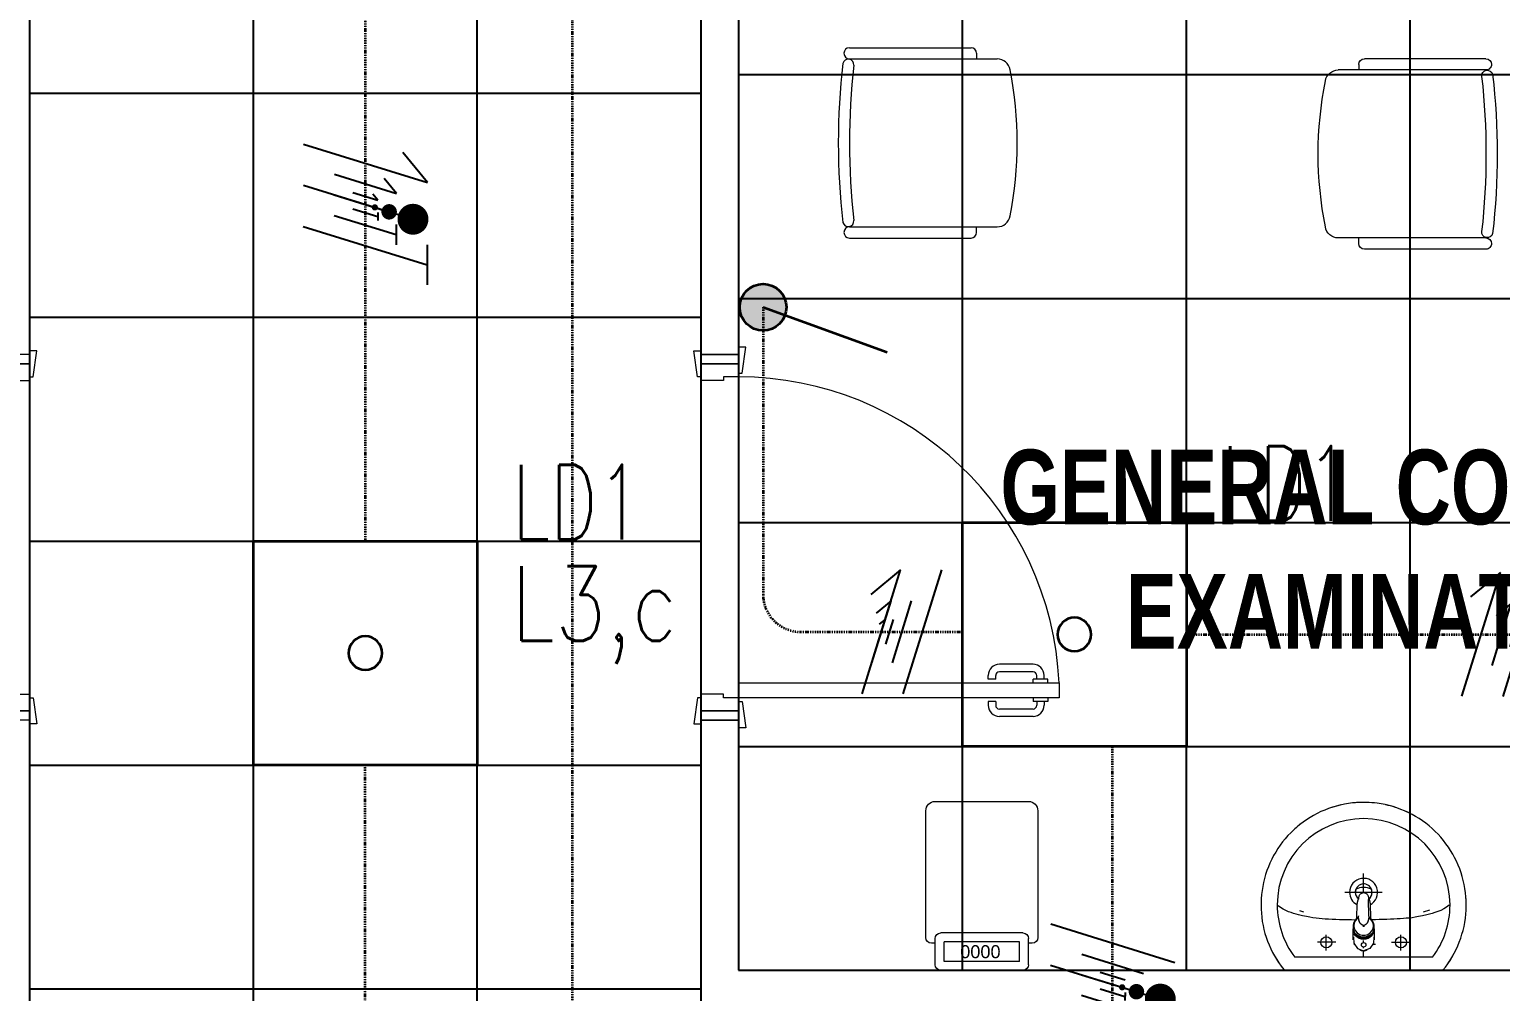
# Model space of a CAD drawing. Extents: x -12260 to 184725, y -29287 to 19916.
# Drawn here: x 13206 to 17148, y 4483 to 7061 of the extents above; entities that cross this region are included whole.
import ezdxf
from ezdxf.enums import TextEntityAlignment as Align

# ---------------------------------------------------------------- set-up
doc = ezdxf.new("R2010")
doc.units = 0
doc.header["$LTSCALE"] = 0.25
doc.linetypes.add('DASHDOT', pattern=[25.4, 12.7, -6.35, 0, -6.35])
for name, color, linetype, lineweight in [('01-First Floor-FUR$0$72_EGR_BASE_TEXT', 252, 'Continuous', 5), ('01-First Floor-FUR$0$LOADING', 253, 'Continuous', 5), ('01-First Floor-FUR$0$P-SANR-FIXT', 6, 'Continuous', 18), ('01-First Floor-FUR$0$P-SANR-FIXT-1', 6, 'Continuous', 13), ('01-First Floor-FUR$0$Walls', 251, 'Continuous', 5), ('01-First Floor-FUR$0$Wooden Joinery', 251, 'Continuous', 5), ('E-LITE-CIRC', 6, 'Continuous', 25), ('E-LITE-CIRC-NUMB', 6, 'Continuous', 25), ('E-LITE-CLNG', 150, 'Continuous', 35), ('E-LITE-CLNG-CNDT', 6, 'DASHDOT', 35), ('E-LITE-CTRL', 6, 'Continuous', 25), ('E-LITE-IDEN', 6, 'Continuous', 25), ('E-LITE-SWCH @ 100', 3, 'Continuous', 35), ('E-POWR-WIRE', 6, 'Continuous', 25), ('E-POWR-WIRE @ 100', 6, 'Continuous', 25), ('E-POWR-WIRE @ 20', 6, 'Continuous', 25), ('E-POWR-WIRE @ 50', 6, 'Continuous', 25)]:
    doc.layers.add(name, color=color, linetype=linetype, lineweight=lineweight)
doc.layers.add('01-First Floor-FUR$0$FALSE CEILING', color=251, linetype='Continuous')
doc.layers.add('01-First Floor-FUR$0$TME-NON MEDICAL FURNITURE', color=242, linetype='Continuous')
doc.styles.add('01-First Floor-FUR$0$Standard', font='arial.ttf')
doc.styles.add('01-First Floor-FUR$0$X3G_ENTITY_9EC9', font='swisscl.ttf', dxfattribs={"height": 0.2})
doc.styles.add('DC_SIMPLEX', font='SIMPLEX.shx', dxfattribs={"width": 0.7})

# ---------------------------------------------------------------- blocks, each defined once
blk = doc.blocks.new('*U34')
blk.add_hatch(color=256).paths.add_polyline_path([(-0.625, 0.625, 1), (-0.625, -0.625, 1)])
blk.add_line((-0.625, 0), (-3.947, 1.2))
blk.add_circle((-0.625, 0), 0.625)
at = {"layer": 'E-LITE-CTRL', "style": 'DC_SIMPLEX', "width": 0.7, "flags": 8}
blk.add_attdef('CONTROL', (-26.627, -10.116), '', height=2, rotation=360, dxfattribs=at)
at = {"layer": 'E-LITE-IDEN', "style": 'DC_SIMPLEX', "width": 0.7, "flags": 8}
blk.add_attdef('TYPE', text='', height=2, rotation=360, dxfattribs=at).set_placement((-31.991, -10.116), align=Align.RIGHT)
blk = doc.blocks.new('*U24')
blk.add_lwpolyline([(-300, 300), (-300, -300), (300, -300), (300, 300)], close=True)
blk.add_circle((0, 0), 45)
at = {"layer": 'E-LITE-CIRC-NUMB', "style": 'DC_SIMPLEX', "width": 0.7, "flags": 8}
blk.add_attdef('CIRCUIT', text='', height=200, rotation=0, dxfattribs=at).set_placement((-473.9, 300), align=Align.RIGHT)
at = {"layer": 'E-LITE-CTRL', "style": 'DC_SIMPLEX', "width": 0.7, "flags": 8}
blk.add_attdef('CONTROL', (1118.9, -935), '', height=200, rotation=360, dxfattribs=at)
at = {"layer": 'E-LITE-IDEN', "style": 'DC_SIMPLEX', "width": 0.7, "flags": 8}
blk.add_attdef('TYPE', (460.4, 457.6), '', height=200, rotation=360, dxfattribs=at)
blk = doc.blocks.new('*U40')
for p, q in [((-1.658, 1.617), (1.663, 0.587)), ((1.663, 0.587), (1.004, 1.389)), ((-1.66, 0.515), (1.66, -0.515)), ((-1.663, -0.587), (1.658, -1.617)), ((1.659, -1.078), (1.657, -2.157))]:
    blk.add_line(p, q)
at = {"const_width": 0.414}
blk.add_lwpolyline([(1.278, -0.19, 1), (1.277, -0.604, 1)], format="xyb", close=True, dxfattribs=at)
blk = doc.blocks.new('*U708')
at = {"layer": 'E-POWR-WIRE @ 100', "xscale": 100, "yscale": 100, "zscale": 100}
blk.add_blockref('*U40', (14106, 6592.1), dxfattribs=at)
at = {"layer": 'E-POWR-WIRE @ 20', "xscale": 20, "yscale": 20, "zscale": 20}
blk.add_blockref('*U40', (14106, 6592.1), dxfattribs=at)
at = {"layer": 'E-POWR-WIRE @ 50', "xscale": 50, "yscale": 50, "zscale": 50}
blk.add_blockref('*U40', (14106, 6592.1), dxfattribs=at)
blk = doc.blocks.new('*U43')
for p, q in [((-1.658, 1.617), (1.663, 0.587)), ((-1.66, 0.515), (1.66, -0.515)), ((-1.663, -0.587), (1.658, -1.617)), ((1.659, -1.078), (1.657, -2.157))]:
    blk.add_line(p, q)
at = {"const_width": 0.414}
blk.add_lwpolyline([(1.278, -0.19, 1), (1.277, -0.604, 1)], format="xyb", close=True, dxfattribs=at)
blk = doc.blocks.new('*U759')
at = {"layer": 'E-POWR-WIRE @ 100', "xscale": 100, "yscale": 100, "zscale": 100}
blk.add_blockref('*U43', (16108.4, 4502.5), dxfattribs=at)
at = {"layer": 'E-POWR-WIRE @ 20', "xscale": 20, "yscale": 20, "zscale": 20}
blk.add_blockref('*U43', (16108.4, 4502.5), dxfattribs=at)
at = {"layer": 'E-POWR-WIRE @ 50', "xscale": 50, "yscale": 50, "zscale": 50}
blk.add_blockref('*U43', (16108.4, 4502.5), dxfattribs=at)
blk = doc.blocks.new('*U46')
for p, q in [((-0.515, -1.66), (0.515, 1.66)), ((0.515, 1.66), (-0.287, 1.001)), ((0.587, -1.663), (1.617, 1.658))]:
    blk.add_line(p, q)
blk = doc.blocks.new('*U876')
at = {"layer": 'E-POWR-WIRE @ 100', "xscale": 100, "yscale": 100, "zscale": 100}
blk.add_blockref('*U46', (15488.9, 5447), dxfattribs=at)
at = {"layer": 'E-POWR-WIRE @ 20', "xscale": 20, "yscale": 20, "zscale": 20}
blk.add_blockref('*U46', (15488.9, 5447), dxfattribs=at)
at = {"layer": 'E-POWR-WIRE @ 50', "xscale": 50, "yscale": 50, "zscale": 50}
blk.add_blockref('*U46', (15488.9, 5447), dxfattribs=at)
blk = doc.blocks.new('*U39')
for p, q in [((-1.617, -1.658), (-0.587, 1.663)), ((-0.587, 1.663), (-1.389, 1.004)), ((-0.515, -1.66), (0.515, 1.66)), ((0.587, -1.663), (1.617, 1.658)), ((1.078, 1.659), (2.157, 1.657))]:
    blk.add_line(p, q)
at = {"const_width": 0.414}
blk.add_lwpolyline([(0.19, 1.278, 1), (0.604, 1.277, 1)], format="xyb", close=True, dxfattribs=at)
blk = doc.blocks.new('*U894')
at = {"layer": 'E-POWR-WIRE @ 100', "xscale": 100, "yscale": 100, "zscale": 100}
blk.add_blockref('*U39', (17206, 5440), dxfattribs=at)
at = {"layer": 'E-POWR-WIRE @ 20', "xscale": 20, "yscale": 20, "zscale": 20}
blk.add_blockref('*U39', (17206, 5440), dxfattribs=at)
at = {"layer": 'E-POWR-WIRE @ 50', "xscale": 50, "yscale": 50, "zscale": 50}
blk.add_blockref('*U39', (17206, 5440), dxfattribs=at)
blk = doc.blocks.new('01-First Floor-FUR$0$A$C72370EFE')
at = {"layer": '01-First Floor-FUR$0$Wooden Joinery'}
for p, q in [((-0.01, -0.03), (-0.01, -0.07)), ((0, -0.03), (-0.01, -0.03)), ((0.04, -0.03), (0.05, -0.03)), ((0.05, -0.03), (0.05, -0.07)), ((-0.05, -0.07), (-0.05, -0.16)), ((-0.03, -0.07), (-0.03, -0.16)), ((-0.01, -0.04), (-0.02, -0.04)), ((-0.01, -0.06), (-0.02, -0.06)), ((0, -0.07), (-0.01, -0.07)), ((0.04, -0.07), (0.05, -0.07)), ((0.05, -0.04), (0.06, -0.04)), ((0.05, -0.06), (0.06, -0.06)), ((0.07, -0.07), (0.07, -0.16)), ((0.09, -0.07), (0.09, -0.16)), ((-0.01, -0.17), (-0.02, -0.17)), ((-0.01, -0.19), (-0.02, -0.19)), ((-0.01, -0.17), (-0.01, -0.19)), ((0.05, -0.17), (0.06, -0.17)), ((0.05, -0.17), (0.05, -0.19)), ((0.05, -0.19), (0.06, -0.19))]:
    blk.add_line(p, q, dxfattribs=at)
for centre, radius, start, end in [((-0.02, -0.07), 0.03, 90, 180), ((-0.02, -0.07), 0.01, 90, 180), ((0.06, -0.07), 0.03, 0, 90), ((0.06, -0.07), 0.01, 0, 90), ((-0.02, -0.16), 0.03, 180, 270), ((-0.02, -0.16), 0.01, 180, 270), ((0.06, -0.16), 0.01, 270, 0), ((0.06, -0.16), 0.03, 270, 0)]:
    blk.add_arc(centre, radius, start, end, dxfattribs=at)
blk = doc.blocks.new('01-First Floor-FUR$0$A$C5DAD61B4')
at = {"layer": '01-First Floor-FUR$0$Wooden Joinery'}
for points in [[(80, 959.1), (80, 969.1), (10, 979.1), (10, 959.1)], [(940, 959.1), (940, 969.1), (1010, 979.1), (1010, 959.1)], [(70, 859.1), (70, 849.1), (0, 839.1), (0, 859.1)], [(120, 859.1), (120, 0), (80, 0), (80, 859.1)], [(950, 859.1), (950, 849.1), (1020, 839.1), (1020, 859.1)]]:
    blk.add_lwpolyline(points, close=True, dxfattribs=at)
for points in [[(45, 859.1), (45, 959.1), (20, 959.1), (20, 859.1), (45, 859.1)], [(45, 859.1), (80, 859.1), (80, 899.1), (90, 899.1), (90, 959.1), (45, 959.1), (45, 859.1)], [(975, 859.1), (940, 859.1), (940, 899.1), (930, 899.1), (930, 959.1), (975, 959.1), (975, 859.1)], [(975, 859.1), (975, 959.1), (1000, 959.1), (1000, 859.1), (975, 859.1)]]:
    blk.add_lwpolyline(points, dxfattribs=at)
blk.add_arc((80, 859.1), 860, 272.666, 0, dxfattribs=at)
at = {"layer": '01-First Floor-FUR$0$Wooden Joinery', "xscale": 999.9999999998854, "yscale": 999.9999999998854, "zscale": 999.9999999998854, "rotation": 180}
blk.add_blockref('01-First Floor-FUR$0$A$C72370EFE', (120, 0), dxfattribs=at)
blk = doc.blocks.new('01-First Floor-FUR$0$GF21016-P')
at = {"layer": '01-First Floor-FUR$0$LOADING', "extrusion": (-1.24384e-09, -1.20261e-09, -1)}
for p, q in [((0.0128, 0.0179), (0.0128, 0.4136)), ((0.4628, 0.0179), (0.4628, 0.4136)), ((-0.0022, 0.3585), (0.0128, 0.3585)), ((0.4778, 0.3585), (0.4628, 0.3585)), ((-0.0172, 0.0179), (-0.0172, 0.3435)), ((0.4928, 0.0179), (0.4928, 0.3435)), ((0.4778, 0.0029), (0.4778, 0.0029))]:
    blk.add_line(p, q, dxfattribs=at)
for centre, radius, start, end in [((-0.2378, -0.5362), 1.0036, 78.7568, 101.2432), ((-0.0478, 0.4136), 0.035, 0, 80.6557), ((-0.4278, 0.4136), 0.035, 99.3443, 180), ((0.0022, 0.3435), 0.015, 0, 90), ((-0.4778, 0.3435), 0.015, 90, 180), ((0.0022, 0.0179), 0.015, 270, 0), ((0.0022, 0.0179), 0.015, 180, 270), ((-0.0284, 0.0145), 0.015, 284.3864, 95.5209), ((-0.2378, 1.8734), 1.8855, 263.5119, 276.4881), ((-0.2378, 1.8928), 1.8749, 263.6341, 276.3659), ((-0.4471, 0.0145), 0.015, 84.4791, 255.6136), ((-0.4778, 0.0179), 0.015, 270, 0), ((-0.4778, 0.0179), 0.015, 180, 270)]:
    blk.add_arc(centre, radius, start, end, dxfattribs=at)
blk = doc.blocks.new('01-First Floor-FUR$0$FP_138-161_A_00_GFL_-0_080_Einreichung_Grundrisse_100')
at = {"layer": '01-First Floor-FUR$0$P-SANR-FIXT'}
blk.add_line((-0.0044, -0.0019), (-0.0045, -0.0021), dxfattribs=at)
at = {"layer": '01-First Floor-FUR$0$P-SANR-FIXT', "flags": 128}
blk.add_lwpolyline([(-0.0057, -0.0037), (-0.0058, -0.0039), (-0.006, -0.004)], dxfattribs=at)
blk = doc.blocks.new('01-First Floor-FUR$0$FP_139-161_A_00_GFL_-0_080_Einreichung_Grundrisse_100')
at = {"layer": '01-First Floor-FUR$0$P-SANR-FIXT'}
blk.add_line((0.0045, -0.0022), (0.0044, -0.002), dxfattribs=at)
at = {"layer": '01-First Floor-FUR$0$P-SANR-FIXT', "flags": 128}
blk.add_lwpolyline([(0.006, -0.004), (0.0059, -0.0039), (0.0057, -0.0038)], dxfattribs=at)
blk = doc.blocks.new('01-First Floor-FUR$0$IS_Ceraplus_B8204_BIM_BG _1_ - B8204AA - CERAPLUS single lever basin mixer with pop-up waste-V137-161_A_00_GFL_-0_080_Einreichung_Grundrisse_100')
at = {"layer": '01-First Floor-FUR$0$P-SANR-FIXT-1'}
h = blk.add_hatch(dxfattribs=at)
h.set_pattern_fill('FP_26', color=256, style=0, pattern_type=2)
h.set_pattern_definition([(225, (0.009, 0), (0.010607, -0.010607), []), (315, (0.009, 0), (0.010607, 0.010607), [])])
h.paths.add_polyline_path([(0.0056, -0.002), (0.0058, -0.0024), (0.0058, -0.0021)])
h.paths.add_polyline_path([(0.007, -0.0039), (0.0088, -0.0045), (0.0084, -0.0043)])
at = {"layer": '01-First Floor-FUR$0$LOADING'}
for p, q in [((-0.028, 0), (-0.028, -0.0281)), ((-0.0274, -0.0337), (-0.0271, -0.0392)), ((-0.0262, -0.0282), (-0.0263, -0.0287)), ((0.0263, -0.0287), (0.0262, -0.0282)), ((0.0262, -0.0293), (0.0263, -0.0287)), ((0.0271, -0.0392), (0.0274, -0.0337)), ((0.028, -0.0281), (0.028, 0)), ((-0.0137, -0.0512), (-0.0129, -0.0517)), ((0.0124, -0.052), (0.0133, -0.0515)), ((0.014, -0.0647), (0.0133, -0.1077)), ((0.0185, -0.0618), (0.019, -0.0539)), ((0.019, -0.0539), (0.0188, -0.0561))]:
    blk.add_line(p, q, dxfattribs=at)
at = {"layer": '01-First Floor-FUR$0$LOADING', "flags": 128}
for points in [[(-0.0272, -0.0069), (-0.0266, 0.009), (-0.0165, 0.0236), (0, 0.0291)], [(0.0272, -0.0069), (0.0266, 0.009), (0.0165, 0.0236), (0, 0.0291)], [(-0.0271, -0.0393), (-0.027, -0.0403), (-0.0269, -0.0414), (-0.0267, -0.0424), (-0.0265, -0.0434), (-0.0262, -0.0444), (-0.0259, -0.0454), (-0.0255, -0.0464), (-0.0252, -0.0474), (-0.0247, -0.0484), (-0.0243, -0.0493), (-0.0238, -0.0502), (-0.0232, -0.0511), (-0.0226, -0.052), (-0.022, -0.0529), (-0.0214, -0.0537), (-0.0207, -0.0545), (-0.0199, -0.0553), (-0.0192, -0.0561), (-0.0184, -0.0568), (-0.0176, -0.0575), (-0.0173, -0.0577)], [(-0.0176, -0.0568), (-0.0224, -0.0513), (-0.0254, -0.0448), (-0.0264, -0.0376), (-0.0253, -0.0305), (-0.0222, -0.024), (-0.0172, -0.0186), (-0.0109, -0.0147), (-0.0037, -0.0127), (0.0037, -0.0127), (0.0109, -0.0147), (0.0172, -0.0186), (0.0222, -0.024), (0.0253, -0.0305), (0.0264, -0.0376), (0.0254, -0.0448), (0.0224, -0.0513), (0.0176, -0.0568)], [(0.0173, -0.0577), (0.0181, -0.057), (0.0189, -0.0563), (0.0197, -0.0556), (0.0204, -0.0548), (0.0211, -0.054), (0.0218, -0.0532), (0.0224, -0.0523), (0.023, -0.0514), (0.0236, -0.0505), (0.0241, -0.0496), (0.0246, -0.0487), (0.025, -0.0477), (0.0254, -0.0467), (0.0258, -0.0458), (0.0261, -0.0448), (0.0264, -0.0437), (0.0266, -0.0427), (0.0268, -0.0417), (0.027, -0.0407), (0.0271, -0.0396), (0.0271, -0.0393)], [(-0.019, -0.0539), (-0.0185, -0.0615), (-0.0185, -0.0618)], [(-0.0181, -0.0728), (-0.0177, -0.083), (-0.0172, -0.0938)], [(-0.0162, -0.0579), (-0.0156, -0.058), (-0.0151, -0.0581), (-0.0146, -0.0583), (-0.0142, -0.0586), (-0.0139, -0.0588), (-0.0138, -0.0591)], [(-0.0138, -0.0591), (-0.0139, -0.0612), (-0.014, -0.0633)], [(0.0138, -0.0591), (0.0139, -0.0588), (0.0142, -0.0586), (0.0146, -0.0583), (0.0151, -0.0581), (0.0156, -0.058), (0.0162, -0.0579)], [(0.014, -0.0633), (0.0139, -0.0612), (0.0138, -0.0591)], [(0.0171, -0.0578), (0.0174, -0.0575), (0.0176, -0.0568)], [(0.0172, -0.0938), (0.0177, -0.083), (0.0181, -0.0728)], [(0.0184, -0.0651), (0.0184, -0.0652), (0.0184, -0.0652), (0.0184, -0.0652), (0.0184, -0.0654), (0.0184, -0.0655)], [(-0.0129, -0.1142), (-0.0124, -0.1161), (-0.0118, -0.1179), (-0.0109, -0.1197), (-0.0098, -0.1214), (-0.0084, -0.123), (-0.0067, -0.1244), (-0.0047, -0.1255), (-0.0025, -0.1263), (0, -0.1266)], [(0, -0.1266), (0.0025, -0.1263), (0.0047, -0.1255), (0.0067, -0.1244), (0.0084, -0.123), (0.0098, -0.1214), (0.0109, -0.1197), (0.0118, -0.1179), (0.0124, -0.1161), (0.0129, -0.1142)]]:
    blk.add_lwpolyline(points, dxfattribs=at)
at = {"layer": '01-First Floor-FUR$0$LOADING'}
for centre, radius, start, end in [((0, 0.0135), 0.00603, 0, 180), ((0, 0.0135), 0.00603, 180, 0), ((-0.009, 0), 0.005, 300, 315), ((0.009, 0), 0.005, 225, 240)]:
    blk.add_arc(centre, radius, start, end, dxfattribs=at)
for centre, major_axis, start_param, end_param in [((0, -0.0281), (-0.028, 0), 4.712389, 6.47291), ((0, -0.0321), (0.0275, 0), 3.141823, 3.202701), ((0, -0.0321), (0.0275, 0), 3.239313, 3.439417), ((0, -0.0281), (0.028, 0), 3.371221, 3.483334), ((0, -0.0287), (0.0267, 0), 1.570796, 3.036556), ((0, -0.0287), (0.0263, 0), 2.625648, 2.791756), ((0, -0.0287), (-0.0263, 0), 4.712389, 5.759587), ((0, -0.0281), (0.028, 0), 6.093357, 7.853982), ((0, -0.0287), (0.0267, 0), 0.105099, 1.570796), ((0, -0.0287), (0.0262, 0), 0.523599, 1.570796), ((0, -0.0287), (0.0262, 0), 0.349919, 0.515945), ((0, -0.0287), (0.0267, 0), 6.059374, 6.108652), ((0, -0.0321), (0.0275, 0), 5.985527, 6.185455), ((0, -0.0281), (0.028, 0), 5.94107, 6.05344), ((0, -0.0321), (0.0275, 0), 6.222066, 6.282955), ((0, -0.0312), (0.0248, 0), 4.111947, 4.191073), ((0, -0.0281), (0.028, 0), 4.202431, 4.259552), ((0, -0.0287), (0.0263, 0), 4.169225, 4.2325), ((0, -0.0281), (0.028, 0), 5.172057, 5.222265)]:
    blk.add_ellipse(centre, major_axis=major_axis, ratio=0.961262, start_param=start_param, end_param=end_param, dxfattribs=at)
for points, knots in [([(-0.0215, -0.0162), (-0.0216, -0.0163), (-0.0219, -0.0167), (-0.0227, -0.0177), (-0.0238, -0.0192), (-0.0249, -0.0211), (-0.0258, -0.0231), (-0.0266, -0.0253), (-0.0273, -0.0282), (-0.0275, -0.0305), (-0.0275, -0.0321)], [0.7859035, 0.7859035, 0.7859035, 0.7859035, 0.7916667, 0.8055556, 0.8333333, 0.8611111, 0.8888889, 0.9166667, 0.9444444, 1, 1, 1, 1]), ([(0.021, -0.0157), (0.0208, -0.0154), (0.0203, -0.0149), (0.0192, -0.0139), (0.0177, -0.0127), (0.0161, -0.0117), (0.0148, -0.0109), (0.0138, -0.0104), (0.0127, -0.0099), (0.0113, -0.0093), (0.0087, -0.0084), (0.0048, -0.0075), (0, -0.0071), (-0.0048, -0.0075), (-0.0087, -0.0084), (-0.0113, -0.0093), (-0.0127, -0.0099), (-0.0138, -0.0104), (-0.0148, -0.0109), (-0.0161, -0.0117), (-0.0177, -0.0127), (-0.0191, -0.0139), (-0.0202, -0.0149), (-0.0208, -0.0154), (-0.021, -0.0157)], [0.2222222, 0.2222222, 0.2222222, 0.2222222, 0.2361111, 0.25, 0.2777778, 0.3055556, 0.3194444, 0.3333333, 0.3472222, 0.3611111, 0.3888889, 0.4444444, 0.5, 0.5555556, 0.6111111, 0.6388889, 0.6527778, 0.6666667, 0.6805556, 0.6944444, 0.7222222, 0.75, 0.7638889, 0.7777778, 0.7777778, 0.7777778, 0.7777778]), ([(0, -0.0378), (-0.0005, -0.038), (-0.0012, -0.0384), (-0.0021, -0.0389), (-0.0028, -0.0393), (-0.0035, -0.0397), (-0.0042, -0.04), (-0.0049, -0.0405), (-0.0055, -0.0409), (-0.0061, -0.0414), (-0.0067, -0.0419), (-0.0072, -0.0424), (-0.0078, -0.0429), (-0.0083, -0.0435), (-0.0088, -0.0441), (-0.0092, -0.0446), (-0.0096, -0.0452), (-0.01, -0.0459), (-0.0103, -0.0466), (-0.0105, -0.0472), (-0.0107, -0.0477), (-0.0108, -0.0481), (-0.0109, -0.0484), (-0.0111, -0.0489), (-0.0114, -0.0497), (-0.0118, -0.0509), (-0.0122, -0.0521), (-0.0124, -0.053), (-0.0126, -0.0537), (-0.0128, -0.0544), (-0.0129, -0.0552), (-0.0131, -0.0559), (-0.0132, -0.0566), (-0.0134, -0.0572), (-0.0136, -0.0581), (-0.0137, -0.0587), (-0.0138, -0.0591)], [0, 0, 0, 0, 0.055556, 0.083333, 0.111111, 0.138889, 0.166667, 0.194444, 0.222222, 0.25, 0.277778, 0.305556, 0.333333, 0.361111, 0.388889, 0.416667, 0.444444, 0.472222, 0.5, 0.527778, 0.541667, 0.555556, 0.569444, 0.583333, 0.611111, 0.666667, 0.722222, 0.75, 0.777778, 0.805556, 0.833333, 0.861111, 0.888889, 0.916667, 0.944444, 1, 1, 1, 1]), ([(0, -0.0357), (-0.0006, -0.0357), (-0.0013, -0.0357), (-0.002, -0.0357), (-0.0022, -0.0357)], [0, 0, 0, 0, 0.1, 0.1298359, 0.1298359, 0.1298359, 0.1298359]), ([(0.0022, -0.0357), (0.002, -0.0357), (0.0013, -0.0357), (0.0006, -0.0357), (0, -0.0357)], [0.8701578, 0.8701578, 0.8701578, 0.8701578, 0.9, 1, 1, 1, 1]), ([(0.0138, -0.0591), (0.0137, -0.0587), (0.0136, -0.0581), (0.0134, -0.0572), (0.0132, -0.0566), (0.0131, -0.0559), (0.0129, -0.0552), (0.0128, -0.0544), (0.0126, -0.0537), (0.0124, -0.053), (0.0122, -0.0521), (0.0118, -0.0509), (0.0114, -0.0497), (0.0111, -0.0489), (0.0109, -0.0484), (0.0108, -0.0481), (0.0107, -0.0477), (0.0105, -0.0472), (0.0103, -0.0466), (0.01, -0.0459), (0.0096, -0.0452), (0.0092, -0.0446), (0.0088, -0.0441), (0.0083, -0.0435), (0.0078, -0.0429), (0.0072, -0.0424), (0.0067, -0.0419), (0.0061, -0.0414), (0.0055, -0.0409), (0.0049, -0.0405), (0.0042, -0.04), (0.0035, -0.0397), (0.0028, -0.0393), (0.0021, -0.0389), (0.0012, -0.0384), (0.0005, -0.038), (0, -0.0378)], [0, 0, 0, 0, 0.055556, 0.083333, 0.111111, 0.138889, 0.166667, 0.194444, 0.222222, 0.25, 0.277778, 0.333333, 0.388889, 0.416667, 0.430556, 0.444444, 0.458333, 0.472222, 0.5, 0.527778, 0.555556, 0.583333, 0.611111, 0.638889, 0.666667, 0.694444, 0.722222, 0.75, 0.777778, 0.805556, 0.833333, 0.861111, 0.888889, 0.916667, 0.944444, 1, 1, 1, 1]), ([(0.0275, -0.0321), (0.0275, -0.0305), (0.0273, -0.0282), (0.0266, -0.0253), (0.0258, -0.0231), (0.0249, -0.0211), (0.0238, -0.0192), (0.0227, -0.0177), (0.0219, -0.0167), (0.0216, -0.0163), (0.0215, -0.0162)], [0, 0, 0, 0, 0.0555556, 0.0833333, 0.1111111, 0.1388889, 0.1666667, 0.1944444, 0.2083333, 0.2142181, 0.2142181, 0.2142181, 0.2142181]), ([(-0.0188, -0.0538), (-0.0188, -0.0547), (-0.0186, -0.0582), (-0.0185, -0.0619), (-0.0184, -0.0646)], [0.6724021, 0.6724021, 0.6724021, 0.6724021, 0.75, 1, 1, 1, 1]), ([(-0.0162, -0.0579), (-0.0162, -0.0578), (-0.0163, -0.0578), (-0.0165, -0.0577), (-0.0166, -0.0575), (-0.0167, -0.0574), (-0.0169, -0.0573), (-0.017, -0.0572), (-0.0172, -0.0571), (-0.0173, -0.057), (-0.0175, -0.0569), (-0.0176, -0.0568)], [0, 0, 0, 0, 0.1, 0.2, 0.3, 0.4, 0.5, 0.6, 0.7, 0.8, 1, 1, 1, 1]), ([(-0.0148, -0.0587), (-0.015, -0.0586), (-0.0159, -0.0583), (-0.0167, -0.058), (-0.0172, -0.0578)], [0.8, 0.8, 0.8, 0.8, 0.85, 1, 1, 1, 1]), ([(0.0141, -0.0613), (0.0141, -0.0611), (0.0143, -0.0608), (0.0145, -0.0604), (0.0148, -0.06), (0.0151, -0.0596), (0.0153, -0.0594), (0.0155, -0.0592), (0.0156, -0.059), (0.0158, -0.0588), (0.016, -0.0587), (0.0163, -0.0585), (0.0165, -0.0583), (0.0166, -0.0582)], [0.3333333, 0.3333333, 0.3333333, 0.3333333, 0.4166667, 0.5, 0.5833333, 0.6666667, 0.7083333, 0.75, 0.7916667, 0.8333333, 0.875, 0.9166667, 1, 1, 1, 1]), ([(0.0176, -0.0568), (0.0175, -0.0569), (0.0173, -0.057), (0.0172, -0.0571), (0.017, -0.0572), (0.0169, -0.0573), (0.0167, -0.0574), (0.0166, -0.0575), (0.0165, -0.0577), (0.0163, -0.0578), (0.0162, -0.0578), (0.0162, -0.0579)], [0, 0, 0, 0, 0.2, 0.3, 0.4, 0.5, 0.6, 0.7, 0.8, 0.9, 1, 1, 1, 1]), ([(0.0184, -0.0646), (0.0185, -0.0619), (0.0186, -0.0582), (0.0188, -0.0547), (0.0188, -0.0538)], [0, 0, 0, 0, 0.25, 0.3275586, 0.3275586, 0.3275586, 0.3275586]), ([(-0.0131, -0.1116), (-0.0132, -0.1115), (-0.0135, -0.1109), (-0.0141, -0.1099), (-0.0147, -0.1086), (-0.0153, -0.1072), (-0.0159, -0.1053), (-0.0167, -0.1021), (-0.0171, -0.0992), (-0.0171, -0.0973)], [0.4856715, 0.4856715, 0.4856715, 0.4856715, 0.5, 0.55, 0.6, 0.65, 0.7, 0.8, 1, 1, 1, 1]), ([(-0.0132, -0.1091), (-0.0132, -0.1096), (-0.0132, -0.1103), (-0.0132, -0.1111), (-0.0132, -0.1115), (-0.0132, -0.1118), (-0.0131, -0.1122), (-0.0131, -0.1125), (-0.0131, -0.1128), (-0.0131, -0.1131), (-0.013, -0.1134), (-0.013, -0.1138), (-0.0129, -0.1141), (-0.0129, -0.1142)], [0.2, 0.2, 0.2, 0.2, 0.4, 0.5, 0.55, 0.6, 0.65, 0.7, 0.75, 0.8, 0.85, 0.9, 1, 1, 1, 1]), ([(0.0129, -0.1142), (0.0129, -0.1141), (0.013, -0.1138), (0.013, -0.1134), (0.0131, -0.1131), (0.0131, -0.1128), (0.0131, -0.1125), (0.0131, -0.1122), (0.0132, -0.1118), (0.0132, -0.1115), (0.0132, -0.1111), (0.0132, -0.1103), (0.0132, -0.1096), (0.0132, -0.1091)], [0, 0, 0, 0, 0.1, 0.15, 0.2, 0.25, 0.3, 0.35, 0.4, 0.45, 0.5, 0.6, 0.8, 0.8, 0.8, 0.8]), ([(0.0131, -0.1116), (0.0133, -0.1113), (0.0137, -0.1106), (0.0142, -0.1096), (0.0147, -0.1084), (0.0153, -0.1072), (0.0159, -0.1053), (0.0167, -0.1021), (0.0171, -0.0992), (0.0171, -0.0973)], [-0.5143371, -0.5143371, -0.5143371, -0.5143371, -0.475, -0.4375, -0.4, -0.35, -0.3, -0.2, 0, 0, 0, 0])]:
    blk.add_open_spline(points, degree=3, knots=knots, dxfattribs=at)
for points in [[(-0.0184, -0.0646), (-0.0183, -0.0659), (-0.0182, -0.0684), (-0.0181, -0.0709), (-0.0181, -0.0721)], [(-0.0172, -0.0578), (-0.0171, -0.0578), (-0.0169, -0.058), (-0.0167, -0.0581), (-0.0166, -0.0582)], [(-0.0162, -0.0579), (-0.0162, -0.0579), (-0.0164, -0.0581), (-0.0165, -0.0582), (-0.0166, -0.0583), (-0.0166, -0.0582), (-0.0166, -0.0582)], [(-0.0166, -0.0582), (-0.0163, -0.0585), (-0.0156, -0.059), (-0.0148, -0.0599), (-0.0142, -0.0609), (-0.0139, -0.0617), (-0.0138, -0.0621)], [(-0.014, -0.0633), (-0.014, -0.0633), (-0.014, -0.0633), (-0.014, -0.0633)], [(-0.014, -0.0646), (-0.014, -0.0644), (-0.014, -0.064), (-0.014, -0.0635), (-0.014, -0.0633)], [(0.014, -0.0633), (0.014, -0.0633), (0.014, -0.0633), (0.014, -0.0633)], [(0.014, -0.0633), (0.014, -0.0635), (0.014, -0.064), (0.014, -0.0644), (0.014, -0.0647)], [(0.0172, -0.0578), (0.0168, -0.0579), (0.0158, -0.0583), (0.0147, -0.0587), (0.0141, -0.059)], [(0.0166, -0.0582), (0.0166, -0.0582), (0.0166, -0.0583), (0.0165, -0.0582), (0.0164, -0.0581), (0.0162, -0.0579), (0.0162, -0.0579)], [(0.0166, -0.0582), (0.0167, -0.0582), (0.0168, -0.0581), (0.0169, -0.058), (0.0169, -0.058)], [(0.0169, -0.058), (0.017, -0.0579), (0.0171, -0.0579), (0.0171, -0.0578)], [(0.0181, -0.0721), (0.0181, -0.0709), (0.0182, -0.0684), (0.0183, -0.0659), (0.0184, -0.0646)], [(-0.0172, -0.0938), (-0.0172, -0.0944), (-0.0172, -0.0956), (-0.0171, -0.0967), (-0.0171, -0.0973)], [(0.0171, -0.0973), (0.0171, -0.0967), (0.0172, -0.0956), (0.0172, -0.0944), (0.0172, -0.0938)]]:
    blk.add_open_spline(points, degree=3, dxfattribs=at)
for name in ['01-First Floor-FUR$0$FP_138-161_A_00_GFL_-0_080_Einreichung_Grundrisse_100', '01-First Floor-FUR$0$FP_139-161_A_00_GFL_-0_080_Einreichung_Grundrisse_100']:
    blk.add_blockref(name, (0, 0), dxfattribs=at)
blk = doc.blocks.new('01-First Floor-FUR$0$_100_WB_KER_REN_55x45x18 - _100_WB_KER_REN_55x45x18-V63-161_A_00_GFL_-0_080_Einreichung_Grundrisse_100')
at = {"layer": '01-First Floor-FUR$0$LOADING'}
for p, q in [((-0.2075, 0.225), (-0.2075, 0.2227)), ((0.2074, 0.225), (-0.2074, 0.225)), ((0.2075, 0.2227), (0.2075, 0.225)), ((-0.1855, 0.1899), (0.1855, 0.1899)), ((-0.1, 0.172), (-0.1, 0.1303)), ((0, 0.1899), (0, 0.1724)), ((0, 0.1656), (0, 0.1628)), ((0.1, 0.172), (0.1, 0.1303)), ((-0.0744, 0.15), (-0.1234, 0.15)), ((-0.0259, 0.155), (-0.0315, 0.155)), ((0, 0.1509), (0, 0.1454)), ((0, 0.1422), (0, 0.1399)), ((0.026, 0.155), (0.0248, 0.155)), ((0.0744, 0.15), (0.1234, 0.15)), ((-0.1763, 0.0637), (-0.1598, 0.0692)), ((0.1605, 0.0691), (0.1707, 0.0656)), ((-0.05, 0.0161), (0.05, 0.0161)), ((0, 0.0168), (0, -0.0348))]:
    blk.add_line(p, q, dxfattribs=at)
at = {"layer": '01-First Floor-FUR$0$LOADING', "flags": 128}
for points in [[(-0.2121, 0.225), (-0.219, 0.2164), (-0.2254, 0.2075), (-0.2316, 0.1983), (-0.2373, 0.189), (-0.2427, 0.1794), (-0.2476, 0.1696), (-0.2522, 0.1596), (-0.2564, 0.1494), (-0.2602, 0.1391), (-0.2635, 0.1286), (-0.2665, 0.118), (-0.269, 0.1073), (-0.271, 0.0965), (-0.2727, 0.0856), (-0.2739, 0.0747), (-0.2747, 0.0637), (-0.275, 0.0527), (-0.275, 0.05)], [(0.275, 0.05), (0.2748, 0.061), (0.2741, 0.072), (0.273, 0.0829), (0.2715, 0.0938), (0.2695, 0.1046), (0.2671, 0.1154), (0.2643, 0.126), (0.261, 0.1365), (0.2574, 0.1469), (0.2533, 0.1571), (0.2488, 0.1671), (0.2439, 0.177), (0.2387, 0.1866), (0.233, 0.1961), (0.227, 0.2053), (0.2206, 0.2142), (0.2138, 0.2229), (0.2121, 0.225)], [(-0.275, 0.05), (-0.2748, 0.039), (-0.2741, 0.028), (-0.273, 0.0171), (-0.2715, 0.0062), (-0.2695, -0.0046), (-0.2671, -0.0154), (-0.2643, -0.026), (-0.261, -0.0365), (-0.2574, -0.0469), (-0.2533, -0.0571), (-0.2488, -0.0671), (-0.2439, -0.077), (-0.2387, -0.0866), (-0.233, -0.0961), (-0.227, -0.1053), (-0.2206, -0.1142), (-0.2138, -0.1229), (-0.2067, -0.1313), (-0.1993, -0.1395), (-0.1916, -0.1473), (-0.1836, -0.1548), (-0.1752, -0.162), (-0.1666, -0.1688), (-0.1577, -0.1753), (-0.1486, -0.1814), (-0.1392, -0.1872), (-0.1296, -0.1925), (-0.1198, -0.1975), (-0.1098, -0.2021), (-0.0996, -0.2063), (-0.0893, -0.2101), (-0.0788, -0.2135), (-0.0682, -0.2164), (-0.0575, -0.2189), (-0.0467, -0.221), (-0.0359, -0.2227), (-0.0249, -0.2239), (-0.014, -0.2246), (-0.003, -0.225), (0.008, -0.2249), (0.019, -0.2243), (0.03, -0.2234), (0.0409, -0.2219), (0.0517, -0.2201), (0.0625, -0.2178), (0.0731, -0.2151), (0.0837, -0.212), (0.0941, -0.2084), (0.1043, -0.2044), (0.1144, -0.2001), (0.1243, -0.1953), (0.1341, -0.1901), (0.1436, -0.1846), (0.1528, -0.1786), (0.1618, -0.1723), (0.1706, -0.1657), (0.1791, -0.1587), (0.1873, -0.1514), (0.1952, -0.1437), (0.2028, -0.1358), (0.21, -0.1275), (0.217, -0.119), (0.2236, -0.1101), (0.2298, -0.1011), (0.2356, -0.0918), (0.2411, -0.0822), (0.2462, -0.0725), (0.2509, -0.0625), (0.2552, -0.0524), (0.2591, -0.0421), (0.2626, -0.0317), (0.2656, -0.0211), (0.2683, -0.0104), (0.2705, 0.0003), (0.2722, 0.0112), (0.2736, 0.0221), (0.2745, 0.0331), (0.2749, 0.0441), (0.275, 0.05)]]:
    blk.add_lwpolyline(points, dxfattribs=at)
at = {"layer": '01-First Floor-FUR$0$LOADING'}
for centre in [(-0.1, 0.15), (0.1, 0.15)]:
    blk.add_circle(centre, 0.015, dxfattribs=at)
for centre, radius, start, end in [((0, 0.05), 0.275, 145.9324, 150.3591), ((0, 0.05), 0.275, 140.4788, 141.2381), ((0, 0.05), 0.275, 38.7619, 39.5212), ((0, 0.05), 0.275, 29.6409, 34.0676), ((0, 0.05), 0.2315, 142.8209, 180), ((0, 0.155), 0.0175, 54.0899, 125.9101), ((0, 0.155), 0.0175, 68.869, 83.8798), ((0, 0.05), 0.2315, 0, 37.1791), ((0, 0.155), 0.0175, 251.9463, 258.2346), ((0, 0.05), 0.275, 180, 183.6225), ((0, 0.05), 0.2315, 180, 0), ((0, 0.0161), 0.0375, 117.1305, 0), ((0, 0.0161), 0.0375, 0, 61.4146), ((0, 0.0161), 0.0225, 129.5025, 0), ((0, 0.0161), 0.0225, 180, 193.3417), ((0, 0.0161), 0.0225, 197.0466, 201.508), ((0, 0.0161), 0.0225, 156.725, 162.0134), ((0, 0.05), 0.047, 243.4433, 296.5567), ((0, 0.0161), 0.0225, 138.0808, 143.3939), ((0, 0.0161), 0.0225, 0, 51.4286), ((0, 0.0161), 0.0225, 36.616, 41.9265), ((0, 0.0161), 0.0225, 17.9887, 23.276), ((0, 0.0161), 0.0225, 338.492, 342.9534), ((0, 0.0161), 0.0225, 346.6583, 0), ((0, 0.05), 0.275, 307.6689, 312), ((0, 0.05), 0.275, 240, 245.6589), ((0, 0.05), 0.275, 252, 257.5535), ((0, 0.05), 0.275, 264, 276), ((0, 0.05), 0.275, 282.9241, 288)]:
    blk.add_arc(centre, radius, start, end, dxfattribs=at)
for points, knots in [([(-0.2074, 0.225), (-0.2078, 0.225), (-0.2086, 0.225), (-0.2095, 0.225), (-0.2102, 0.225), (-0.2106, 0.225), (-0.2109, 0.225), (-0.2111, 0.225), (-0.2114, 0.225), (-0.2116, 0.225), (-0.2118, 0.225), (-0.2119, 0.225), (-0.2119, 0.225)], [-1, -1, -1, -1, -0.8333333, -0.6666667, -0.5833333, -0.5, -0.4583333, -0.4166667, -0.3333333, -0.2916667, -0.25, -0.1666667, -0.1666667, -0.1666667, -0.1666667]), ([(0.2119, 0.225), (0.2119, 0.225), (0.2118, 0.225), (0.2116, 0.225), (0.2114, 0.225), (0.2111, 0.225), (0.2109, 0.225), (0.2106, 0.225), (0.2102, 0.225), (0.2095, 0.225), (0.2086, 0.225), (0.2078, 0.225), (0.2074, 0.225)], [-0.8333333, -0.8333333, -0.8333333, -0.8333333, -0.75, -0.7083333, -0.6666667, -0.5833333, -0.5416667, -0.5, -0.4166667, -0.3333333, -0.1666667, 0, 0, 0, 0]), ([(-0.0037, 0.1721), (-0.0046, 0.1719), (-0.0064, 0.1714), (-0.0081, 0.1705), (-0.009, 0.17)], [0.5653198, 0.5653198, 0.5653198, 0.5653198, 0.6111111, 0.6666667, 0.6666667, 0.6666667, 0.6666667]), ([(0.009, 0.17), (0.0086, 0.1703), (0.0077, 0.1708), (0.0059, 0.1715), (0.0046, 0.1719), (0.0037, 0.1721)], [0.3333333, 0.3333333, 0.3333333, 0.3333333, 0.3611111, 0.3888889, 0.4346482, 0.4346482, 0.4346482, 0.4346482]), ([(-0.2294, 0.0509), (-0.2103, 0.066), (-0.1431, 0.0839), (-0.1084, 0.0863), (-0.0496, 0.0893), (-0.0206, 0.0899)], [0.0392191, 0.0392191, 0.0392191, 0.0392191, 0.1715289, 0.4228457, 0.6475389, 0.6475389, 0.6475389, 0.6475389]), ([(0.0209, 0.0903), (0.0512, 0.0901), (0.1113, 0.0879), (0.1514, 0.0828), (0.2115, 0.0665), (0.2292, 0.052)], [0.7533082, 0.7533082, 0.7533082, 0.7533082, 0.9865548, 1.235629, 1.3638988, 1.3638988, 1.3638988, 1.3638988]), ([(-0.0141, 0.0337), (-0.0162, 0.0319), (-0.0207, 0.0267), (-0.0225, 0.02), (-0.0225, 0.0161)], [0.7144203, 0.7144203, 0.7144203, 0.7144203, 0.8333333, 1, 1, 1, 1]), ([(0.0225, 0.0161), (0.0225, 0.0187), (0.0216, 0.0239), (0.0182, 0.0298), (0.0152, 0.0327), (0.0141, 0.0337)], [0, 0, 0, 0, 0.1111111, 0.2222222, 0.285568, 0.285568, 0.285568, 0.285568])]:
    blk.add_open_spline(points, degree=3, knots=knots, dxfattribs=at)
for points in [[(-0.2075, 0.2227), (-0.2075, 0.2231), (-0.2075, 0.2235), (-0.2075, 0.2239)], [(0.2075, 0.2239), (0.2075, 0.2235), (0.2075, 0.2231), (0.2075, 0.2227)], [(-0.1852, 0.1899), (-0.1853, 0.1899), (-0.1854, 0.1899), (-0.1855, 0.1899)], [(-0.0009, 0.1725), (-0.0013, 0.1725), (-0.0018, 0.1724), (-0.0022, 0.1724)], [(0.0022, 0.1724), (0.0018, 0.1724), (0.0013, 0.1725), (0.0009, 0.1725)], [(0.1855, 0.1899), (0.1854, 0.1899), (0.1853, 0.1899), (0.1852, 0.1899)], [(-0.0225, 0.0161), (-0.0225, 0.0147), (-0.0222, 0.012), (-0.0215, 0.0093), (-0.021, 0.008)], [(0.021, 0.008), (0.0215, 0.0093), (0.0222, 0.012), (0.0225, 0.0147), (0.0225, 0.0161)]]:
    blk.add_open_spline(points, degree=3, dxfattribs=at)
at = {"layer": '01-First Floor-FUR$0$LOADING', "xscale": -1, "rotation": 5.088887490341627e-12}
blk.add_blockref('01-First Floor-FUR$0$IS_Ceraplus_B8204_BIM_BG _1_ - B8204AA - CERAPLUS single lever basin mixer with pop-up waste-V137-161_A_00_GFL_-0_080_Einreichung_Grundrisse_100', (0, 0.1434), dxfattribs=at)
blk = doc.blocks.new('01-First Floor-FUR$0$HF13461A-P')
at = {"layer": '01-First Floor-FUR$0$LOADING'}
for p, q in [((0.0229, 0.4353), (0.0229, 0.3653)), ((0.2579, 0.4503), (0.0379, 0.4503)), ((0.2729, 0.4353), (0.2729, 0.3653)), ((0.2493, 0.4266), (0.0466, 0.4266)), ((0.0466, 0.4266), (0.0466, 0.3739)), ((0.2493, 0.4266), (0.2493, 0.3739)), ((-0.0021, 0.3628), (-0.0021, 0.0228)), ((0.0229, 0.3778), (0.0129, 0.3778)), ((0.2493, 0.3739), (0.0466, 0.3739)), ((0.2829, 0.3778), (0.2729, 0.3778)), ((0.2979, 0.0228), (0.2979, 0.3628)), ((0.2579, 0.3503), (0.0379, 0.3503)), ((0.0229, -0.0022), (0.2729, -0.0022))]:
    blk.add_line(p, q, dxfattribs=at)
for centre, radius, start, end in [((0.0379, 0.4353), 0.015, 90, 180), ((0.2579, 0.4353), 0.015, 0, 90), ((0.0129, 0.3628), 0.015, 90, 180), ((0.0379, 0.3653), 0.015, 180, 270), ((0.2579, 0.3653), 0.015, 270, 0), ((0.2829, 0.3628), 0.015, 0, 90), ((0.0229, 0.0228), 0.025, 180, 270), ((0.2729, 0.0228), 0.025, 270, 0)]:
    blk.add_arc(centre, radius, start, end, dxfattribs=at)
at = {"layer": '01-First Floor-FUR$0$LOADING', "style": '01-First Floor-FUR$0$Standard'}
blk.add_text('0000', height=0.03477, dxfattribs=at).set_placement((0.0901, 0.3829))
blk = doc.blocks.new('01-First Floor-FUR')
at = {"layer": '01-First Floor-FUR$0$FALSE CEILING', "linetype": 'Continuous'}
for p, q in [((13806, -910), (13806, 8610)), ((14406, -910), (14406, 8610)), ((15706, 4540), (15706, 8610)), ((16306, 4540), (16306, 8610)), ((16906, 4540), (16906, 8610)), ((15106, 6940), (19115.6, 6940)), ((13206, 6890), (15006, 6890)), ((15106, 6340), (19115.6, 6340)), ((13206, 6290), (15006, 6290)), ((15106, 5740), (19115.6, 5740)), ((13206, 5690), (15006, 5690)), ((15106, 5140), (19115.6, 5140)), ((13206, 5090), (15006, 5090)), ((13206, 4490), (15006, 4490))]:
    blk.add_line(p, q, dxfattribs=at)
at = {"layer": '01-First Floor-FUR$0$FALSE CEILING'}
for points in [[(13206, -910), (15006, -910), (15006, 8610), (13206, 8610)], [(15106, 4540), (19115.6, 4540), (19115.6, 8610), (15106, 8610)]]:
    blk.add_lwpolyline(points, close=True, dxfattribs=at)
at = {"layer": '01-First Floor-FUR$0$Walls'}
for p, q in [((15006, 8610), (15006, 6190)), ((15106, 6190), (15106, 8610)), ((15106, 6190), (15006, 6190)), ((15106, 5210), (15006, 5210)), ((15006, 3090), (15006, 5210)), ((15106, 4540), (15106, 5210)), ((15106, 4540), (17310.8, 4540))]:
    blk.add_line(p, q, dxfattribs=at)
at = {"layer": '01-First Floor-FUR$0$LOADING', "lineweight": 0, "xscale": -1000, "yscale": 1000, "zscale": 1000, "rotation": 180}
blk.add_blockref('01-First Floor-FUR$0$HF13461A-P', (15610, 4990.3, -0.1), dxfattribs=at)
at = {"layer": '01-First Floor-FUR$0$LOADING', "xscale": 1000, "yscale": 1000, "zscale": 1000, "rotation": 180}
blk.add_blockref('01-First Floor-FUR$0$_100_WB_KER_REN_55x45x18 - _100_WB_KER_REN_55x45x18-V63-161_A_00_GFL_-0_080_Einreichung_Grundrisse_100', (16781, 4765, -0.1), dxfattribs=at)
at = {"layer": '01-First Floor-FUR$0$TME-NON MEDICAL FURNITURE', "color": 1, "extrusion": (-1.86519e-05, 4.75185e-05, 1), "xscale": -1000.000000000002, "yscale": 1000.000000000002, "zscale": -1000.000000000002, "rotation": 270.0000250975433}
blk.add_blockref('01-First Floor-FUR$0$GF21016-P', (15385.5, 6519.3, -0.1), dxfattribs=at)
at = {"layer": '01-First Floor-FUR$0$TME-NON MEDICAL FURNITURE', "color": 1, "extrusion": (-2.24019e-05, 2.67576e-11, 1), "xscale": 1000.000000000005, "yscale": 1000.000000000005, "zscale": -1000.000000000002, "rotation": 89.99997488764727}
blk.add_blockref('01-First Floor-FUR$0$GF21016-P', (17126.7, 6489.6, -0.5), dxfattribs=at)
at = {"layer": '01-First Floor-FUR$0$Wooden Joinery', "xscale": -1, "rotation": 270}
blk.add_blockref('01-First Floor-FUR$0$A$C5DAD61B4', (12246.9, 5190), dxfattribs=at)
at = {"layer": '01-First Floor-FUR$0$Wooden Joinery', "rotation": 90.00000000000001}
blk.add_blockref('01-First Floor-FUR$0$A$C5DAD61B4', (15965.1, 5190), dxfattribs=at)
at = {"layer": '01-First Floor-FUR$0$72_EGR_BASE_TEXT', "insert": (17208.4, 5935, -0.1), "char_height": 200, "width": 3508.102, "attachment_point": 2, "style": '01-First Floor-FUR$0$X3G_ENTITY_9EC9'}
blk.add_mtext('{\\fSwis721 LtCn BT|b1|i0|c0|p34;GENERAL CONSULTATION / EXAMINATION ROOM}', dxfattribs=at)

msp = doc.modelspace()

# ---------------------------------------------------------------- linework, layer by layer
at = {"layer": 'E-LITE-CLNG-CNDT', "color": 1}
msp.add_lwpolyline([(15706, 7840), (14760.7, 7840, 0.414214), (14660.7, 7740), (14660.7, 3194.8, -0.267949), (14610.7, 3108.2), (14406, 2990)], format="xyb", dxfattribs=at)
at = {"layer": 'E-LITE-CLNG-CNDT'}
for points in [[(14106, 7490), (14106, 5690)], [(16306, 5440), (18106, 5440)], [(16108.4, 3865), (16108.4, 5140)], [(14106, 3442.6), (14106, 5090)]]:
    msp.add_lwpolyline(points, dxfattribs=at)
msp.add_lwpolyline([(15171.8, 6316.6), (15171.8, 5547, 0.414214), (15271.8, 5447), (15706, 5447)], format="xyb", dxfattribs=at)

# ---------------------------------------------------------------- block references
at = {"layer": 'E-LITE-CLNG'}
ref = msp.add_blockref('*U24', (16006, 5440), dxfattribs=dict(at, xscale=-1))
ref.add_attrib('TYPE', 'LD1', (16399.5, 5744.5), dxfattribs={"layer": 'E-LITE-IDEN', "height": 200, "rotation": 0, "style": 'DC_SIMPLEX', "width": 0.7, "flags": 8})
ref = msp.add_blockref('*U24', (14106, 5390), dxfattribs=dict(at, xscale=-1))
ref.add_attrib('TYPE', 'LD1', (14499.5, 5694.5), dxfattribs={"layer": 'E-LITE-IDEN', "height": 200, "rotation": 0, "style": 'DC_SIMPLEX', "width": 0.7, "flags": 8})
at = {"layer": 'E-LITE-CLNG-CNDT'}
msp.add_blockref('01-First Floor-FUR', (0, 0), dxfattribs=at)
at = {"layer": 'E-LITE-SWCH @ 100', "xscale": 100, "yscale": 100, "zscale": 100, "rotation": 180}
msp.add_blockref('*U34', (15109.3, 6316.6), dxfattribs=at)
at = {"layer": 'E-POWR-WIRE'}
for name in ['*U708', '*U876', '*U894', '*U759']:
    msp.add_blockref(name, (0, 0), dxfattribs=at)

# ---------------------------------------------------------------- texts
at = {"layer": 'E-LITE-CIRC', "style": 'DC_SIMPLEX', "width": 0.8}
msp.add_text('L3,c', height=200, rotation=0, dxfattribs=at).set_placement((14497.3, 5422.5, 0))

doc.saveas('drawing.dxf')
